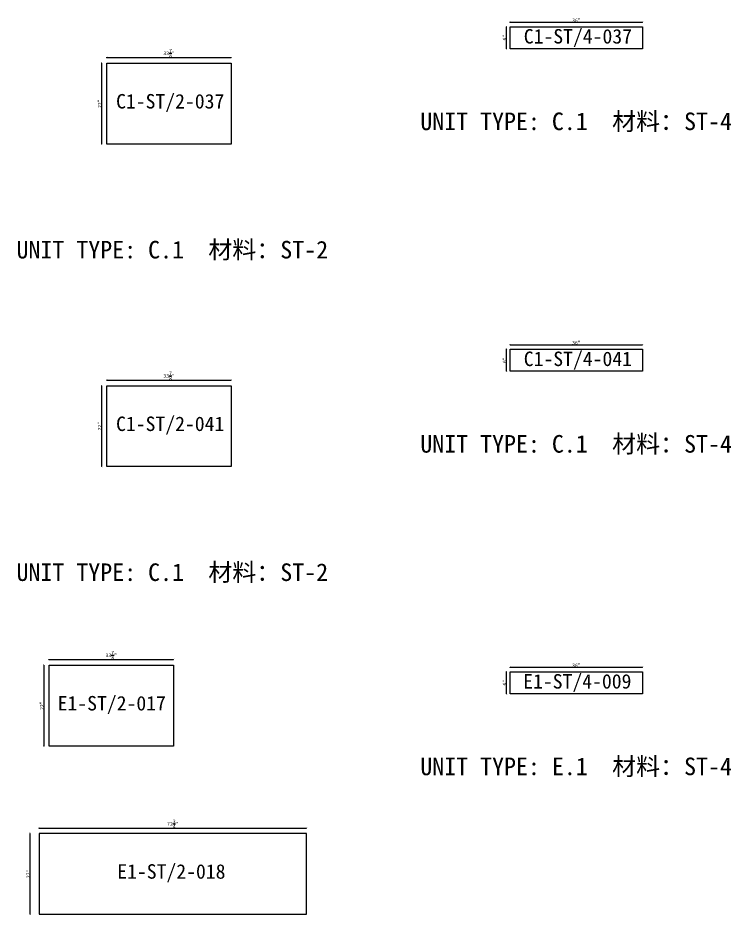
# Model space of a CAD drawing. Header units: millimetres. Extents: x -46962 to 137822, y -48342 to 2116.
# Drawn here: x -42672 to -37741, y -26109 to -19907 of the extents above; entities that cross this region are included whole.
import ezdxf
from ezdxf.enums import TextEntityAlignment as Align

# ---------------------------------------------------------------- set-up
doc = ezdxf.new("R2010")
doc.units = ezdxf.units.MM
doc.layers.add('COUNTERTOP_NUMBER', color=3, linetype='Continuous')
doc.layers.add('COUNTERTOPS', color=7, linetype='Continuous')
doc.styles.add('样式 1', font='')
doc.styles.get('样式 1').set_extended_font_data('NSimSun')
doc.dimstyles.new('副本 ISO-25', dxfattribs={"dimtxt": 25, "dimasz": 10, "dimexe": 1.5, "dimexo": 0.5, "dimtad": 1, "dimlfac": 0.03937, "dimlunit": 5, "dimtxsty": '样式 1', "dimblk": 'ARCHTICK', "dimcen": 2.5, "dimclrd": 256, "dimclrt": 1, "dimazin": 3, "dimtfac": 1, "dimtmove": 0, "dimatfit": 3, "dimfxlon": 1})

# ---------------------------------------------------------------- blocks, each defined once
blk = doc.blocks.new('_ArchTick')
at = {"color": 0, "linetype": 'ByBlock', "const_width": 0.15}
blk.add_lwpolyline([(-0.5, -0.5), (0.5, 0.5)], dxfattribs=at)
blk = doc.blocks.new('*D100')
at = {"color": 0, "lineweight": -2, "transparency": 16777216}
for p, q in [((-42056.9, -20181.7), (-42056.9, -20179.2)), ((-41196.5, -20181.7), (-41196.5, -20179.2))]:
    blk.add_line(p, q, dxfattribs=at)
at = {"lineweight": -2, "transparency": 16777216}
blk.add_line((-42056.9, -20180.7), (-41196.5, -20180.7), dxfattribs=at)
at = {"layer": 'Defpoints', "color": 0, "transparency": 16777216}
for p in [(-41196.5, -20180.7), (-42056.9, -20220.2), (-41196.5, -20220.2)]:
    blk.add_point(p, dxfattribs=at)
at = {"lineweight": -2, "transparency": 16777216, "xscale": 10, "yscale": 10, "zscale": 10, "rotation": 180}
blk.add_blockref('_ArchTick', (-42056.9, -20180.7), dxfattribs=at)
at = {"lineweight": -2, "transparency": 16777216, "xscale": 10, "yscale": 10, "zscale": 10}
blk.add_blockref('_ArchTick', (-41196.5, -20180.7), dxfattribs=at)
at = {"color": 1, "transparency": 16777216, "insert": (-41626.7, -20151.6), "char_height": 25, "attachment_point": 5, "style": '样式 1'}
blk.add_mtext('\\A1;33{\\H1x;\\S7/8;}"', dxfattribs=at)
blk = doc.blocks.new('*D101')
at = {"color": 0, "lineweight": -2, "transparency": 16777216}
for p, q in [((-42092.5, -20220.2), (-42095, -20220.2)), ((-42092.5, -20779), (-42095, -20779))]:
    blk.add_line(p, q, dxfattribs=at)
at = {"lineweight": -2, "transparency": 16777216}
blk.add_line((-42093.5, -20220.2), (-42093.5, -20779), dxfattribs=at)
at = {"layer": 'Defpoints', "color": 0, "transparency": 16777216}
for p in [(-42056.9, -20220.2), (-42093.5, -20779), (-42056.9, -20779)]:
    blk.add_point(p, dxfattribs=at)
at = {"lineweight": -2, "transparency": 16777216, "xscale": 10, "yscale": 10, "zscale": 10}
for p, rotation in [((-42093.5, -20220.2), 90), ((-42093.5, -20779), 270)]:
    blk.add_blockref('_ArchTick', p, dxfattribs=dict(at, rotation=rotation))
at = {"color": 1, "transparency": 16777216, "insert": (-42106.7, -20499.6), "char_height": 25, "attachment_point": 5, "rotation": 90, "style": '样式 1'}
blk.add_mtext('\\A1;22"', dxfattribs=at)
blk = doc.blocks.new('*D102')
at = {"color": 0, "lineweight": -2, "transparency": 16777216}
for p, q in [((-39268.1, -19937.6), (-39268.1, -19935.1)), ((-38353.7, -19937.6), (-38353.7, -19935.1))]:
    blk.add_line(p, q, dxfattribs=at)
at = {"lineweight": -2, "transparency": 16777216}
blk.add_line((-39268.1, -19936.6), (-38353.7, -19936.6), dxfattribs=at)
at = {"layer": 'Defpoints', "color": 0, "transparency": 16777216}
for p in [(-39268.1, -19967.4), (-38353.7, -19936.6), (-38353.7, -19967.4)]:
    blk.add_point(p, dxfattribs=at)
at = {"lineweight": -2, "transparency": 16777216, "xscale": 10, "yscale": 10, "zscale": 10, "rotation": 180}
blk.add_blockref('_ArchTick', (-39268.1, -19936.6), dxfattribs=at)
at = {"lineweight": -2, "transparency": 16777216, "xscale": 10, "yscale": 10, "zscale": 10}
blk.add_blockref('_ArchTick', (-38353.7, -19936.6), dxfattribs=at)
at = {"color": 1, "transparency": 16777216, "insert": (-38810.9, -19923.5), "char_height": 25, "attachment_point": 5, "style": '样式 1'}
blk.add_mtext('\\A1;36"', dxfattribs=at)
blk = doc.blocks.new('*D103')
at = {"color": 0, "lineweight": -2, "transparency": 16777216}
for p, q in [((-39292.9, -19967.4), (-39295.4, -19967.4)), ((-39292.9, -20119.8), (-39295.4, -20119.8))]:
    blk.add_line(p, q, dxfattribs=at)
at = {"lineweight": -2, "transparency": 16777216}
blk.add_line((-39293.9, -20119.8), (-39293.9, -19967.4), dxfattribs=at)
at = {"layer": 'Defpoints', "color": 0, "transparency": 16777216}
for p in [(-39293.9, -19967.4), (-39268.1, -19967.4), (-39268.1, -20119.8)]:
    blk.add_point(p, dxfattribs=at)
at = {"lineweight": -2, "transparency": 16777216, "xscale": 10, "yscale": 10, "zscale": 10}
for p, rotation in [((-39293.9, -19967.4), 90), ((-39293.9, -20119.8), 270)]:
    blk.add_blockref('_ArchTick', p, dxfattribs=dict(at, rotation=rotation))
at = {"color": 1, "transparency": 16777216, "insert": (-39307.1, -20043.6), "char_height": 25, "attachment_point": 5, "rotation": 90, "style": '样式 1'}
blk.add_mtext('\\A1;6"', dxfattribs=at)
blk = doc.blocks.new('*D110')
at = {"color": 0, "lineweight": -2, "transparency": 16777216}
for p, q in [((-42056.9, -22411.3), (-42056.9, -22408.8)), ((-41196.5, -22411.3), (-41196.5, -22408.8))]:
    blk.add_line(p, q, dxfattribs=at)
at = {"lineweight": -2, "transparency": 16777216}
blk.add_line((-42056.9, -22410.3), (-41196.5, -22410.3), dxfattribs=at)
at = {"layer": 'Defpoints', "color": 0, "transparency": 16777216}
for p in [(-42056.9, -22449.7), (-41196.5, -22410.3), (-41196.5, -22449.7)]:
    blk.add_point(p, dxfattribs=at)
at = {"lineweight": -2, "transparency": 16777216, "xscale": 10, "yscale": 10, "zscale": 10, "rotation": 180}
blk.add_blockref('_ArchTick', (-42056.9, -22410.3), dxfattribs=at)
at = {"lineweight": -2, "transparency": 16777216, "xscale": 10, "yscale": 10, "zscale": 10}
blk.add_blockref('_ArchTick', (-41196.5, -22410.3), dxfattribs=at)
at = {"color": 1, "transparency": 16777216, "insert": (-41626.7, -22381.2), "char_height": 25, "attachment_point": 5, "style": '样式 1'}
blk.add_mtext('\\A1;33{\\H1x;\\S7/8;}"', dxfattribs=at)
blk = doc.blocks.new('*D111')
at = {"color": 0, "lineweight": -2, "transparency": 16777216}
for p, q in [((-42092.5, -22449.7), (-42095, -22449.7)), ((-42092.5, -23008.5), (-42095, -23008.5))]:
    blk.add_line(p, q, dxfattribs=at)
at = {"lineweight": -2, "transparency": 16777216}
blk.add_line((-42093.5, -22449.7), (-42093.5, -23008.5), dxfattribs=at)
at = {"layer": 'Defpoints', "color": 0, "transparency": 16777216}
for p in [(-42056.9, -22449.7), (-42093.5, -23008.5), (-42056.9, -23008.5)]:
    blk.add_point(p, dxfattribs=at)
at = {"lineweight": -2, "transparency": 16777216, "xscale": 10, "yscale": 10, "zscale": 10}
for p, rotation in [((-42093.5, -22449.7), 90), ((-42093.5, -23008.5), 270)]:
    blk.add_blockref('_ArchTick', p, dxfattribs=dict(at, rotation=rotation))
at = {"color": 1, "transparency": 16777216, "insert": (-42106.7, -22729.1), "char_height": 25, "attachment_point": 5, "rotation": 90, "style": '样式 1'}
blk.add_mtext('\\A1;22"', dxfattribs=at)
blk = doc.blocks.new('*D112')
at = {"color": 0, "lineweight": -2, "transparency": 16777216}
for p, q in [((-39268.1, -22167.2), (-39268.1, -22164.7)), ((-38353.7, -22167.2), (-38353.7, -22164.7))]:
    blk.add_line(p, q, dxfattribs=at)
at = {"lineweight": -2, "transparency": 16777216}
blk.add_line((-39268.1, -22166.2), (-38353.7, -22166.2), dxfattribs=at)
at = {"layer": 'Defpoints', "color": 0, "transparency": 16777216}
for p in [(-39268.1, -22197), (-38353.7, -22166.2), (-38353.7, -22197)]:
    blk.add_point(p, dxfattribs=at)
at = {"lineweight": -2, "transparency": 16777216, "xscale": 10, "yscale": 10, "zscale": 10, "rotation": 180}
blk.add_blockref('_ArchTick', (-39268.1, -22166.2), dxfattribs=at)
at = {"lineweight": -2, "transparency": 16777216, "xscale": 10, "yscale": 10, "zscale": 10}
blk.add_blockref('_ArchTick', (-38353.7, -22166.2), dxfattribs=at)
at = {"color": 1, "transparency": 16777216, "insert": (-38810.9, -22153), "char_height": 25, "attachment_point": 5, "style": '样式 1'}
blk.add_mtext('\\A1;36"', dxfattribs=at)
blk = doc.blocks.new('*D113')
at = {"color": 0, "lineweight": -2, "transparency": 16777216}
for p, q in [((-39292.9, -22197), (-39295.4, -22197)), ((-39292.9, -22349.4), (-39295.4, -22349.4))]:
    blk.add_line(p, q, dxfattribs=at)
at = {"lineweight": -2, "transparency": 16777216}
blk.add_line((-39293.9, -22349.4), (-39293.9, -22197), dxfattribs=at)
at = {"layer": 'Defpoints', "color": 0, "transparency": 16777216}
for p in [(-39293.9, -22197), (-39268.1, -22197), (-39268.1, -22349.4)]:
    blk.add_point(p, dxfattribs=at)
at = {"lineweight": -2, "transparency": 16777216, "xscale": 10, "yscale": 10, "zscale": 10}
for p, rotation in [((-39293.9, -22197), 90), ((-39293.9, -22349.4), 270)]:
    blk.add_blockref('_ArchTick', p, dxfattribs=dict(at, rotation=rotation))
at = {"color": 1, "transparency": 16777216, "insert": (-39307.1, -22273.2), "char_height": 25, "attachment_point": 5, "rotation": 90, "style": '样式 1'}
blk.add_mtext('\\A1;6"', dxfattribs=at)
blk = doc.blocks.new('*D118')
at = {"color": 0, "lineweight": -2, "transparency": 16777216}
for p, q in [((-42457, -24343.1), (-42457, -24340.6)), ((-41596.5, -24343.1), (-41596.5, -24340.6))]:
    blk.add_line(p, q, dxfattribs=at)
at = {"lineweight": -2, "transparency": 16777216}
blk.add_line((-42457, -24342.1), (-41596.5, -24342.1), dxfattribs=at)
at = {"layer": 'Defpoints', "color": 0, "transparency": 16777216}
for p in [(-41596.5, -24342.1), (-42457, -24381.5), (-41596.5, -24381.5)]:
    blk.add_point(p, dxfattribs=at)
at = {"lineweight": -2, "transparency": 16777216, "xscale": 10, "yscale": 10, "zscale": 10, "rotation": 180}
blk.add_blockref('_ArchTick', (-42457, -24342.1), dxfattribs=at)
at = {"lineweight": -2, "transparency": 16777216, "xscale": 10, "yscale": 10, "zscale": 10}
blk.add_blockref('_ArchTick', (-41596.5, -24342.1), dxfattribs=at)
at = {"color": 1, "transparency": 16777216, "insert": (-42026.8, -24313), "char_height": 25, "attachment_point": 5, "style": '样式 1'}
blk.add_mtext('\\A1;33{\\H1x;\\S7/8;}"', dxfattribs=at)
blk = doc.blocks.new('*D119')
at = {"color": 0, "lineweight": -2, "transparency": 16777216}
for p, q in [((-42492.6, -24381.5), (-42495.1, -24381.5)), ((-42492.6, -24940.3), (-42495.1, -24940.3))]:
    blk.add_line(p, q, dxfattribs=at)
at = {"lineweight": -2, "transparency": 16777216}
blk.add_line((-42493.6, -24381.5), (-42493.6, -24940.3), dxfattribs=at)
at = {"layer": 'Defpoints', "color": 0, "transparency": 16777216}
for p in [(-42457, -24381.5), (-42493.6, -24940.3), (-42457, -24940.3)]:
    blk.add_point(p, dxfattribs=at)
at = {"lineweight": -2, "transparency": 16777216, "xscale": 10, "yscale": 10, "zscale": 10}
for p, rotation in [((-42493.6, -24381.5), 90), ((-42493.6, -24940.3), 270)]:
    blk.add_blockref('_ArchTick', p, dxfattribs=dict(at, rotation=rotation))
at = {"color": 1, "transparency": 16777216, "insert": (-42506.7, -24660.9), "char_height": 25, "attachment_point": 5, "rotation": 90, "style": '样式 1'}
blk.add_mtext('\\A1;22"', dxfattribs=at)
blk = doc.blocks.new('*D120')
at = {"color": 0, "lineweight": -2, "transparency": 16777216}
for p, q in [((-42524.9, -25509), (-42524.9, -25506.5)), ((-40677, -25509), (-40677, -25506.5))]:
    blk.add_line(p, q, dxfattribs=at)
at = {"lineweight": -2, "transparency": 16777216}
blk.add_line((-42524.9, -25508), (-40677, -25508), dxfattribs=at)
at = {"layer": 'Defpoints', "color": 0, "transparency": 16777216}
for p in [(-42524.9, -25544.4), (-40677, -25508), (-40677, -25544.4)]:
    blk.add_point(p, dxfattribs=at)
at = {"lineweight": -2, "transparency": 16777216, "xscale": 10, "yscale": 10, "zscale": 10, "rotation": 180}
blk.add_blockref('_ArchTick', (-42524.9, -25508), dxfattribs=at)
at = {"lineweight": -2, "transparency": 16777216, "xscale": 10, "yscale": 10, "zscale": 10}
blk.add_blockref('_ArchTick', (-40677, -25508), dxfattribs=at)
at = {"color": 1, "transparency": 16777216, "insert": (-41600.9, -25478.9), "char_height": 25, "attachment_point": 5, "style": '样式 1'}
blk.add_mtext('\\A1;72{\\H1x;\\S3/4;}"', dxfattribs=at)
blk = doc.blocks.new('*D121')
at = {"color": 0, "lineweight": -2, "transparency": 16777216}
for p, q in [((-42586.5, -25544.4), (-42589, -25544.4)), ((-42586.5, -26103.2), (-42589, -26103.2))]:
    blk.add_line(p, q, dxfattribs=at)
at = {"lineweight": -2, "transparency": 16777216}
blk.add_line((-42587.5, -26103.2), (-42587.5, -25544.4), dxfattribs=at)
at = {"layer": 'Defpoints', "color": 0, "transparency": 16777216}
for p in [(-42587.5, -25544.4), (-42524.9, -25544.4), (-42524.9, -26103.2)]:
    blk.add_point(p, dxfattribs=at)
at = {"lineweight": -2, "transparency": 16777216, "xscale": 10, "yscale": 10, "zscale": 10}
for p, rotation in [((-42587.5, -25544.4), 90), ((-42587.5, -26103.2), 270)]:
    blk.add_blockref('_ArchTick', p, dxfattribs=dict(at, rotation=rotation))
at = {"color": 1, "transparency": 16777216, "insert": (-42600.7, -25823.8), "char_height": 25, "attachment_point": 5, "rotation": 90, "style": '样式 1'}
blk.add_mtext('\\A1;22"', dxfattribs=at)
blk = doc.blocks.new('*D122')
at = {"color": 0, "lineweight": -2, "transparency": 16777216}
for p, q in [((-39268.1, -24396.7), (-39268.1, -24394.2)), ((-38353.7, -24396.7), (-38353.7, -24394.2))]:
    blk.add_line(p, q, dxfattribs=at)
at = {"lineweight": -2, "transparency": 16777216}
blk.add_line((-39268.1, -24395.7), (-38353.7, -24395.7), dxfattribs=at)
at = {"layer": 'Defpoints', "color": 0, "transparency": 16777216}
for p in [(-39268.1, -24426.6), (-38353.7, -24395.7), (-38353.7, -24426.6)]:
    blk.add_point(p, dxfattribs=at)
at = {"lineweight": -2, "transparency": 16777216, "xscale": 10, "yscale": 10, "zscale": 10, "rotation": 180}
blk.add_blockref('_ArchTick', (-39268.1, -24395.7), dxfattribs=at)
at = {"lineweight": -2, "transparency": 16777216, "xscale": 10, "yscale": 10, "zscale": 10}
blk.add_blockref('_ArchTick', (-38353.7, -24395.7), dxfattribs=at)
at = {"color": 1, "transparency": 16777216, "insert": (-38810.9, -24382.6), "char_height": 25, "attachment_point": 5, "style": '样式 1'}
blk.add_mtext('\\A1;36"', dxfattribs=at)
blk = doc.blocks.new('*D123')
at = {"color": 0, "lineweight": -2, "transparency": 16777216}
for p, q in [((-39292.9, -24426.6), (-39295.4, -24426.6)), ((-39292.9, -24579), (-39295.4, -24579))]:
    blk.add_line(p, q, dxfattribs=at)
at = {"lineweight": -2, "transparency": 16777216}
blk.add_line((-39293.9, -24579), (-39293.9, -24426.6), dxfattribs=at)
at = {"layer": 'Defpoints', "color": 0, "transparency": 16777216}
for p in [(-39293.9, -24426.6), (-39268.1, -24426.6), (-39268.1, -24579)]:
    blk.add_point(p, dxfattribs=at)
at = {"lineweight": -2, "transparency": 16777216, "xscale": 10, "yscale": 10, "zscale": 10}
for p, rotation in [((-39293.9, -24426.6), 90), ((-39293.9, -24579), 270)]:
    blk.add_blockref('_ArchTick', p, dxfattribs=dict(at, rotation=rotation))
at = {"color": 1, "transparency": 16777216, "insert": (-39307.1, -24502.8), "char_height": 25, "attachment_point": 5, "rotation": 90, "style": '样式 1'}
blk.add_mtext('\\A1;6"', dxfattribs=at)

msp = doc.modelspace()

# ---------------------------------------------------------------- linework, layer by layer
at = {"layer": 'COUNTERTOPS'}
for points in [[(-39268.092, -19967.437), (-38353.692, -19967.437), (-38353.692, -20119.837), (-39268.092, -20119.837)], [(-42056.887, -20220.168), (-41196.462, -20220.168), (-41196.462, -20778.968), (-42056.887, -20778.968)], [(-39268.092, -22197.004), (-38353.692, -22197.004), (-38353.692, -22349.404), (-39268.092, -22349.404)], [(-42056.887, -22449.736), (-41196.462, -22449.736), (-41196.462, -23008.536), (-42056.887, -23008.536)], [(-42456.968, -24381.542), (-41596.543, -24381.542), (-41596.543, -24940.342), (-42456.968, -24940.342)], [(-39268.092, -24426.571), (-38353.692, -24426.571), (-38353.692, -24578.971), (-39268.092, -24578.971)], [(-40677.015, -25544.438), (-42524.865, -25544.438), (-42524.865, -26103.238), (-40677.015, -26103.238)]]:
    msp.add_lwpolyline(points, close=True, dxfattribs=at)

# ---------------------------------------------------------------- texts
at = {"style": '样式 1'}
for s, p in [('UNIT TYPE: C.1', (-39889.784, -20682.594)), ('材料：ST-4', (-38563.503, -20682.594)), ('UNIT TYPE: C.1', (-42681.658, -21569.772)), ('材料：ST-2', (-41355.377, -21569.772)), ('UNIT TYPE: C.1', (-39889.784, -22912.161)), ('材料：ST-4', (-38563.503, -22912.161)), ('UNIT TYPE: C.1', (-42681.658, -23799.339)), ('材料：ST-2', (-41355.377, -23799.339)), ('UNIT TYPE: E.1', (-39889.784, -25141.728)), ('材料：ST-4', (-38563.503, -25141.728))]:
    msp.add_text(s, height=121.5865, dxfattribs=at).set_placement(p)
at = {"layer": 'COUNTERTOP_NUMBER', "color": 3, "style": '样式 1'}
for s, p in [('C1-ST/4-037', (-38800.229, -20034.006)), ('C1-ST/2-037', (-41619.024, -20483.138)), ('C1-ST/4-041', (-38800.229, -22263.573)), ('C1-ST/2-041', (-41619.024, -22712.705)), ('E1-ST/4-009', (-38804.083, -24493.14)), ('E1-ST/2-017', (-42022.959, -24644.511)), ('E1-ST/2-018', (-41610.856, -25807.407))]:
    msp.add_text(s, height=100, dxfattribs=at).set_placement(p, align=Align.MIDDLE_CENTER)

# ---------------------------------------------------------------- dimensions: what is measured, and where the dimension line sits
for base, p1, p2, picture, middle in [((-38353.692, -19936.601), (-39268.092, -19967.437), (-38353.692, -19967.437), '*D102', (-38810.892, -19923.476)), ((-41196.462, -20180.742), (-42056.887, -20220.168), (-41196.462, -20220.168), '*D100', (-41626.675, -20151.648)), ((-38353.692, -22166.168), (-39268.092, -22197.004), (-38353.692, -22197.004), '*D112', (-38810.892, -22153.043)), ((-41196.462, -22410.309), (-42056.887, -22449.736), (-41196.462, -22449.736), '*D110', (-41626.675, -22381.216)), ((-41596.543, -24342.115), (-42456.968, -24381.542), (-41596.543, -24381.542), '*D118', (-42026.756, -24313.022)), ((-38353.692, -24395.735), (-39268.092, -24426.571), (-38353.692, -24426.571), '*D122', (-38810.892, -24382.61)), ((-40677.015, -25507.978), (-42524.865, -25544.438), (-40677.015, -25544.438), '*D120', (-41600.94, -25478.885))]:
    dim = msp.add_linear_dim(base=base, p1=p1, p2=p2, dimstyle='副本 ISO-25')
    dim.commit()
    dim.dimension.update_dxf_attribs({"geometry": picture, "text_midpoint": middle})
for base, p1, p2, picture, middle in [((-39293.927, -19967.437), (-39268.092, -20119.837), (-39268.092, -19967.437), '*D103', (-39307.052, -20043.637)), ((-42093.533, -20778.968), (-42056.887, -20220.168), (-42056.887, -20778.968), '*D101', (-42106.658, -20499.568)), ((-39293.927, -22197.004), (-39268.092, -22349.404), (-39268.092, -22197.004), '*D113', (-39307.052, -22273.204)), ((-42093.533, -23008.536), (-42056.887, -22449.736), (-42056.887, -23008.536), '*D111', (-42106.658, -22729.136)), ((-42493.614, -24940.342), (-42456.968, -24381.542), (-42456.968, -24940.342), '*D119', (-42506.739, -24660.942)), ((-39293.927, -24426.571), (-39268.092, -24578.971), (-39268.092, -24426.571), '*D123', (-39307.052, -24502.771)), ((-42587.536, -25544.438), (-42524.865, -26103.238), (-42524.865, -25544.438), '*D121', (-42600.661, -25823.838))]:
    dim = msp.add_linear_dim(base=base, p1=p1, p2=p2, angle=90, dimstyle='副本 ISO-25')
    dim.commit()
    dim.dimension.update_dxf_attribs({"geometry": picture, "text_midpoint": middle})

doc.saveas('drawing.dxf')
